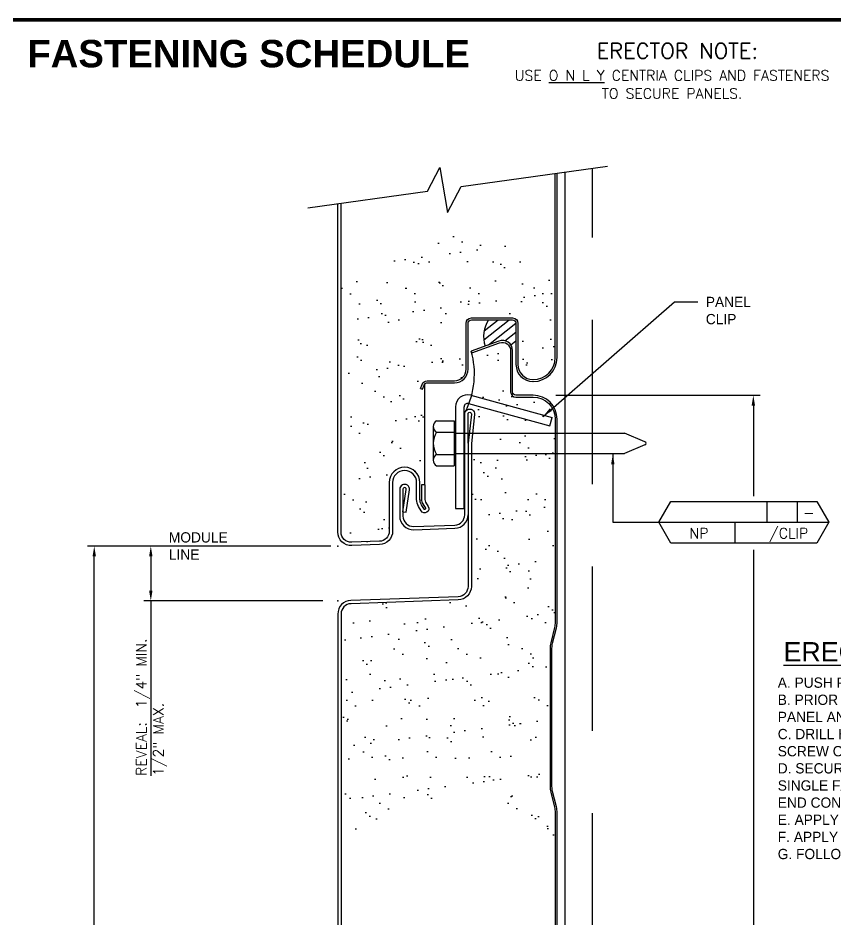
# Model space of a CAD drawing. Header units: inches. Extents: x 0 to 10293, y 0 to 4182.
# Drawn here: x 71.28 to 101.11, y 50.91 to 83.82 of the extents above; entities that cross this region are included whole.
import ezdxf
from ezdxf.enums import TextEntityAlignment as Align

# ---------------------------------------------------------------- set-up
doc = ezdxf.new("R2010")
doc.units = ezdxf.units.IN
doc.header["$LTSCALE"] = 48
doc.header["$MEASUREMENT"] = 0
doc.linetypes.add('HIDDEN2', pattern=[0.1875, 0.125, -0.0625])
doc.layers.add('FAST', color=1, linetype='Continuous')
doc.styles.add('LEROY', font='simplex.shx', dxfattribs={"height": 0.375})
doc.styles.add('SIMPLEX', font='SIMPLEX.SHX')
doc.styles.add('TITLE', font='sasb____.pfb', dxfattribs={"height": 2})
doc.dimstyles.new('CENTRIA', dxfattribs={"dimscale": 4, "dimtxt": 0.09375, "dimasz": 0.0938, "dimexe": 0.18, "dimexo": 0.0625, "dimgap": 0.0625, "dimtad": 3, "dimdec": 4, "dimzin": 1, "dimdsep": 46, "dimlunit": 4, "dimtxsty": 'SIMPLEX', "dimcen": 0.09, "dimclrt": 2, "dimadec": 0, "dimazin": 0, "dimtfac": 1, "dimtdec": 4, "dimtmove": 0, "dimatfit": 3, "dimfxl": 0, "dimtolj": 1, "dimtzin": 0, "dimarcsym": 0})
pattern_1 = [(37.5, (-6.1137, -8.8879), (-0.047245, 1.445118), [0, -1.14, 0, -1.275, 0, -1.21875]), (7.5, (-6.1137, -8.8879), (1.327333, 2.11661), [0, -0.615, 0, -1.0275, 0, -0.39375]), (327.5, (-7.0362, -8.8879), (2.335606, 0.004244), [0, -0.375, 0, -1.35, 0, -1.7625]), (317.5, (-7.0362, -8.8879), (2.254595, 0.658257), [0, -0.1875, 0, -0.885, 0, -1.0125])]

# ---------------------------------------------------------------- blocks, each defined once
blk = doc.blocks.new('CLIPFAST')
at = {"layer": 'FAST', "color": 4, "linetype": 'Continuous'}
for p, q in [((-0.1618, 0.2045), (0, 0.2045)), ((0, 0.2045), (0, -0.2045)), ((-0.19, 0.1534), (-0.19, -0.1534)), ((-0.1618, 0.1022), (0, 0.1022)), ((0, 0.0925), (1.5525, 0.0925)), ((1.7401, 0.0148), (1.5525, 0.0925)), ((1.7401, -0.0148), (1.5525, -0.0925)), ((-0.1618, -0.1022), (0, -0.1022)), ((0, -0.0925), (1.5525, -0.0925)), ((-0.1618, -0.2045), (0, -0.2045))]:
    blk.add_line(p, q, dxfattribs=at)
for centre, radius, start, end in [((-0.1296, 0.1534), 0.0604, 122.1802, 237.8198), ((0.0093, 0), 0.1993, 149.12741, 210.87259), ((1.734, 0), 0.016, 292.5, 67.5), ((-0.1296, -0.1534), 0.0604, 122.1802, 237.8198)]:
    blk.add_arc(centre, radius, start, end, dxfattribs=at)

msp = doc.modelspace()

# ---------------------------------------------------------------- hatches: boundary and pattern name
at = {"linetype": 'Continuous'}
h = msp.add_hatch(dxfattribs=at)
h.set_pattern_fill('AR-SAND', color=4, scale=0.75, style=0)
h.set_pattern_definition(pattern_1)
h.paths.add_polyline_path([(90.86878, 74.86184), (87.40578, 76.05936), (83.0698, 74.10486), (83.0654, 74.04992, 0.04006761), (83.0654, 74.03008), (83.18489, 72.54125), (83.0654, 71.05243, 0.04006067), (83.0654, 71.03259), (83.18489, 69.54325), (83.06539, 68.05441, 0.04007455), (83.06539, 68.03457), (83.18489, 66.54625), (83.06861, 65.09748, 0.44826235), (83.45647, 64.69163), (84.45784, 64.72643, 0.40407377), (84.82078, 65.1022), (84.82078, 66.87163, -1), (85.93678, 66.87163), (85.93678, 66.25601, 0.13497157), (85.98963, 66.06378), (86.08689, 65.90028, 1), (86.13846, 65.93095), (86.0412, 66.09445, -0.13497157), (85.99678, 66.25601), (85.99678, 66.7826), (86.11678, 66.7826), (86.11678, 70.47316, 0.11197509), (86.08708, 70.42704), (86.03195, 70.27559), (85.9643, 70.30021), (86.01942, 70.45167, -0.31529879), (86.2036, 70.58063), (87.19478, 70.58063, 0.41421356), (87.61878, 71.00463), (87.61878, 72.67863, -0.41421356), (87.81478, 72.87463), (89.31678, 72.87463, -0.41421356), (89.51278, 72.67863), (89.51278, 71.17663, 0.4161512), (90.0644, 70.62864, 0.41581705), (90.86878, 71.42863)])
h = msp.add_hatch(dxfattribs=at)
h.set_pattern_fill('AR-SAND', color=4, scale=0.75, style=0)
h.set_pattern_definition(pattern_1)
h.paths.add_polyline_path([(90.86878, 69.18163, 0.41421356), (90.06578, 69.98463), (89.44078, 69.98463, -0.41421356), (89.24378, 70.18163), (89.24378, 71.55614, 0.52056705), (88.83714, 71.84087), (87.83436, 71.47589, -0.18373597), (87.59482, 69.45977, -0.82252137), (87.93165, 69.35337), (87.81278, 68.29474), (87.81278, 63.08267, -0.40402623), (87.33409, 62.58698), (83.43025, 62.45065, 0.42751096), (83.06857, 62.0448), (83.18487, 60.59582), (83.06538, 59.10699, 0.04006761), (83.06538, 59.08715), (83.18487, 57.59832), (83.06538, 56.10949, 0.04006761), (83.06538, 56.08965), (83.18487, 54.60082), (83.13342, 53.95974), (87.09257, 55.67803), (90.86878, 53.72294), (90.86878, 54.8295, 0.06132136), (90.84477, 55.0245), (90.70588, 55.58007, -0.06132136), (90.68128, 55.77991), (90.68128, 60.8295, -0.06132136), (90.70588, 61.02935), (90.84477, 61.58492, 0.06132136), (90.86878, 61.77991)])

# ---------------------------------------------------------------- linework, layer by layer
at = {"linetype": 'HIDDEN2'}
msp.add_line((92.23146, 48.81134), (92.23146, 78.3406), dxfattribs=at)
at = {"linetype": 'Continuous'}
for p, q in [((91.23146, 48.67158), (91.23146, 78.20084)), ((90.89184, 70.05573), (98.34643, 70.05573)), ((98.09643, 69.68073), (98.09643, 66.37462)), ((82.69078, 64.55363), (73.81002, 64.55363)), ((82.44078, 64.55363), (76.961, 64.55363)), ((74.06002, 30.8108), (74.06002, 64.17863)), ((76.12303, 64.17863), (76.12303, 62.92863)), ((98.09643, 64.4189), (98.09643, 28.31678)), ((82.39122, 62.55363), (75.87303, 62.55363)), ((76.12303, 62.55363), (76.12303, 56.17253))]:
    msp.add_line(p, q, dxfattribs=at)
at = {"color": 4}
for p, q in [((88.26507, 72.07648), (89.19258, 72.80263)), ((88.27755, 72.40375), (88.78704, 72.80263)), ((88.44027, 71.89614), (89.44077, 72.67944)), ((89.03485, 72.04413), (89.4409, 72.36203)), ((89.24982, 71.89493), (89.4409, 72.04453)), ((86.11678, 66.7826), (86.11678, 70.48538))]:
    msp.add_line(p, q, dxfattribs=at)
at = {"color": 1, "linetype": 'Continuous'}
msp.add_line((85.9643, 70.30021), (86.03195, 70.27559), dxfattribs=at)
at = {"color": 4, "linetype": 'Continuous'}
for p, q in [((87.70692, 69.75373), (90.67822, 68.94021)), ((87.78931, 70.05465), (90.76061, 69.24114)), ((87.23818, 69.63413), (87.23818, 65.92588)), ((87.55018, 65.92588), (87.55018, 69.63413)), ((90.67822, 68.94021), (90.76061, 69.24114)), ((87.23818, 65.92588), (87.55018, 65.92588))]:
    msp.add_line(p, q, dxfattribs=at)
for p, q in [((98.58543, 66.18044), (98.58543, 65.42044)), ((99.6993, 66.18044), (99.6993, 65.42044)), ((94.65414, 65.42044), (100.85279, 65.42044)), ((97.41586, 65.42044), (97.41586, 64.66044)), ((82.69078, 64.55363), (80.14881, 64.55363))]:
    msp.add_line(p, q)
at = {"const_width": 0.128}
msp.add_lwpolyline([(0, 0), (0, 83.752), (136, 83.752), (136, 0)], dxfattribs=at)
at = {"linetype": 'Continuous'}
msp.add_lwpolyline([(81.85323, 76.88816), (86.21804, 77.49973), (86.66813, 78.36175), (86.94416, 76.72483), (87.437, 77.67053), (92.77762, 78.41693)], dxfattribs=at)
for points in [[(85.9643, 70.30021), (86.01942, 70.45167, -0.31529879), (86.2036, 70.58063), (87.19478, 70.58063, 0.41421356), (87.61878, 71.00463), (87.61878, 72.67863, -0.41421356), (87.81478, 72.87463), (89.31678, 72.87463, -0.41421356), (89.51278, 72.67863), (89.51278, 71.17663, 0.41421356), (90.06078, 70.62863), (90.06878, 70.62863, 0.41421356), (90.86878, 71.42863), (90.86878, 78.15015)], [(86.03195, 70.27559), (86.08708, 70.42704, -0.31529879), (86.2036, 70.50863), (86.81578, 70.50863), (87.19478, 70.50863, 0.41421356), (87.69078, 71.00463), (87.69078, 72.67863, -0.41421356), (87.81478, 72.80263), (89.31678, 72.80263, -0.41421356), (89.44078, 72.67863), (89.44078, 71.17663, 0.41421356), (90.06078, 70.55663), (90.06878, 70.55663, 0.41421356), (90.94078, 71.42863), (90.94078, 78.16022)], [(86.11678, 66.7826), (86.11678, 66.25601, 0.13497157), (86.14433, 66.1558), (86.24159, 65.9923, -1), (85.98376, 65.83892), (85.8865, 66.00242, -0.13497157), (85.81678, 66.25601), (85.81678, 66.87163, 1), (84.94078, 66.87163), (84.94078, 65.1022, -0.40407377), (84.46201, 64.6065), (83.45401, 64.57147, -0.42442659), (82.94078, 65.06717), (82.94078, 77.04054)], [(86.11678, 66.7826), (85.99678, 66.7826), (85.99678, 66.25601, 0.13497157), (86.0412, 66.09445), (86.13846, 65.93095, -1), (86.08689, 65.90028), (85.98963, 66.06378, -0.13497157), (85.93678, 66.25601), (85.93678, 66.87163, 1), (84.82078, 66.87163), (84.82078, 65.1022, -0.40407377), (84.45784, 64.72643), (83.44984, 64.6914, -0.42442659), (83.06078, 65.06717), (83.06078, 77.05736)], [(87.69278, 68.30145), (87.69278, 69.37345, -1.05753525), (87.8124, 69.36676), (87.69278, 68.30145), (87.69278, 65.69788), (87.69278, 63.08267, -0.40402623), (87.3299, 62.7069), (83.41947, 62.57035, 0.40402623), (82.94078, 62.07465), (82.94078, 47.51128)], [(85.31878, 65.80545), (85.43814, 66.61672, 1.07584414), (85.31878, 66.62545), (85.31878, 65.64575, 0.42441196), (85.70782, 65.26998), (87.20982, 65.32211, 0.40408819), (87.57278, 65.69788), (87.57278, 69.37345, -1.05753525), (87.93165, 69.35337), (87.81278, 68.29474), (87.81278, 63.08267, -0.40402623), (87.33409, 62.58698), (83.42365, 62.45042, 0.40402623), (83.06078, 62.07465), (83.06078, 47.52809)], [(85.31878, 65.80545), (85.4375, 65.78798), (85.55686, 66.59925, 1.07584414), (85.19878, 66.62545), (85.19878, 65.64575, 0.42441196), (85.71198, 65.15005), (87.21398, 65.20218, 0.40408819), (87.69278, 65.69788, 0.40408819)]]:
    msp.add_lwpolyline(points, format="xyb", dxfattribs=at)
msp.add_lwpolyline([(90.94078, 48.63095), (90.94078, 54.8295, 0.06132136), (90.91462, 55.04196), (90.77573, 55.59753, -0.06132136), (90.75328, 55.77991), (90.75328, 60.8295, -0.06132136), (90.77573, 61.01189), (90.91462, 61.56745, 0.06132136), (90.94078, 61.77991), (90.94078, 69.18163, 0.41421356), (90.06578, 70.05663), (89.44078, 70.05663, -0.41421356), (89.31578, 70.18163), (89.31578, 71.68346, 0.52051694), (88.8166, 72.03304), (87.8094, 71.66663), (87.83402, 71.59897), (88.84121, 71.96538, -0.52051694), (89.24378, 71.68346), (89.24378, 70.18163, 0.41421356), (89.44078, 69.98463), (90.06578, 69.98463, -0.41421356), (90.86878, 69.18163), (90.86878, 61.77991, -0.06132136), (90.84477, 61.58492), (90.70588, 61.02935, 0.06132136), (90.68128, 60.8295), (90.68128, 55.77991, 0.06132136), (90.70588, 55.58007), (90.84477, 55.0245, -0.06132136), (90.86878, 54.8295), (90.86878, 48.62089)], format="xyb")
msp.add_lwpolyline([(100.85279, 65.42044), (100.414, 64.66044), (95.09292, 64.66044), (94.65414, 65.42044), (95.09292, 66.18044), (100.414, 66.18044)], close=True)
at = {"color": 4}
msp.add_arc((89.40085, 72.19705), 1.14216, 147.980299, 197.702192, dxfattribs=at)
at = {"color": 4, "linetype": 'Continuous'}
for centre, radius, start, end in [((84.88426, 70.83723), 3.04046, 333.01492, 15.830322), ((87.67418, 69.63413), 0.436, 74.688132, 180), ((87.67418, 69.63413), 0.124, 74.688132, 180)]:
    msp.add_arc(centre, radius, start, end, dxfattribs=at)
for p in [(82.94078, 64.55363), (82.94078, 64.55363), (82.94078, 62.55363)]:
    msp.add_point(p)
at = {"linetype": 'Continuous'}
for points in [[(98.03393, 69.68073), (98.15893, 69.68073), (98.09643, 70.05573)], [(73.99752, 64.17863), (74.12252, 64.17863), (74.06002, 64.55363)], [(76.06053, 64.17863), (76.18553, 64.17863), (76.12303, 64.55363)], [(76.06053, 62.92863), (76.18553, 62.92863), (76.12303, 62.55363)]]:
    msp.add_solid(points, dxfattribs=at)

# ---------------------------------------------------------------- block references
at = {"xscale": 4, "yscale": 4, "zscale": 4}
msp.add_blockref('CLIPFAST', (87.18395, 68.30161), dxfattribs=at)

# ---------------------------------------------------------------- texts
for s, height, style, p in [('FASTENING SCHEDULE', 1, 'TITLE', (79.68869, 82.01781)), ('-', 0.375, 'LEROY', (100.11613, 65.58526)), ('NP', 0.375, 'LEROY', (96.11613, 64.83526)), ('   /CLIP', 0.375, 'LEROY', (98.9654, 64.83526))]:
    msp.add_text(s, height=height, dxfattribs=dict(style=style)).set_placement(p, align=Align.CENTER)
at = {"linetype": 'Continuous', "style": 'SIMPLEX'}
for s, height, p in [('ERECTOR NOTE:', 0.5625, (95.32499, 82.33686)), ('USE %%uO N L Y%%u CENTRIA CLIPS AND FASTENERS', 0.375, (95.13306, 81.5351)), ('TO SECURE PANELS.', 0.375, (95.13306, 80.87525))]:
    msp.add_text(s, height=height, dxfattribs=at).set_placement(p, align=Align.CENTER)
at = {"linetype": 'Continuous', "char_height": 0.375, "attachment_point": 1}
for s, insert in [('PANEL\\PCLIP', (96.36334, 73.64578)), ('MODULE\\PLINE', (76.78183, 65.05828))]:
    msp.add_mtext(s, dxfattribs=dict(at, insert=insert))
at = {"linetype": 'Continuous', "insert": (75.58551, 56.16717), "char_height": 0.375, "attachment_point": 1, "rotation": 90, "style": 'SIMPLEX'}
msp.add_mtext('REVEAL:  1/4" MIN.\\P1/2" MAX.', dxfattribs=at)
at = {"insert": (99.19618, 61.05002), "char_height": 0.7, "attachment_point": 1}
msp.add_mtext('\\fArial|b0|i0|c0|p34;\\LERECTION  SEQUENCE', dxfattribs=at)
at = {"insert": (98.98669, 59.75896), "char_height": 0.375, "width": 36.754, "attachment_point": 1}
msp.add_mtext('A. PUSH PANEL CLIP INTO FOAM MAKING SURE IT SEATS LOW INTO THE J SO THAT THE FASTENER WILL FULLY PENETRATE THE FACE SKIN.\\PB. PRIOR TO INSTALLING PANEL, FIELD INSTALL A CONTINUOUS 3/8" %%c BEAD OF NON-CURING BUTYL SEALANT TO          BUILDING GIRTS AT ENDS OF PANEL AND PERIMETER OF OPENINGS.\\PC. DRILL HOLES FOR SCREW(S) AS REQUIRED BY DRILL BIT CHART USING THE A-31 PANEL CLIP AS A DRILL GUIDE FOR       THE SELF-TAPPING SCREW OPTION. \\LREMOVE ALL DRILL SHAVINGS FROM J-HOOK CAVITY AND DRAIN SHELF.\\P\\lD. SECURE PANEL WITH CLIP FASTENER(S) AS DESCRIBED IN THE FASTENING SCHEDULE USING THE CENTER HOLE OF THE PANEL CLIP FOR SINGLE FASTENER REQUIREMENTS AND THE END HOLES WHEN TWO FASTENERS ARE REQUIRED. THE END HOLES MAY ALSO BE USED FOR PANEL END CONDITIONS WITH SINGLE FASTENER REQUIREMENTS.\\PE. APPLY AND TOOL A BEAD OF NON-CURING BUTYL SEALANT ALONG PANEL EDGE.\\PF. APPLY A GENEROUS MARRIAGE BEAD OF NON-CURING BUTYL SEALANT AT MALE LIP AND ALONG LEDGE OF PANEL AT EACH END.\\PG. FOLLOW FORMAWALL DIMENSION SERIES INSTALLATION DRAWINGS AND PANEL DETAILS FOR ADDITIONAL ERECTION INFORMATION.', dxfattribs=at)

# ---------------------------------------------------------------- leaders
at = {"linetype": 'Continuous'}
for points, override in [([(90.42985, 69.28519), (95.21835, 73.46571), (96.07129, 73.46571)], {"dimscale": 4, "dimasz": 0.09375, "dimexe": 0.0625, "dimdec": 3, "dimcen": 0.09375, "dimtofl": 1}), ([(92.97139, 67.90667), (92.97139, 65.42044), (94.65414, 65.42044)], {"dimscale": 4, "dimasz": 0.09375, "dimexe": 0.0625, "dimcen": 0.09375, "dimtofl": 1})]:
    msp.add_leader(points, dimstyle='CENTRIA', override=override, dxfattribs=at)

doc.saveas('drawing.dxf')
